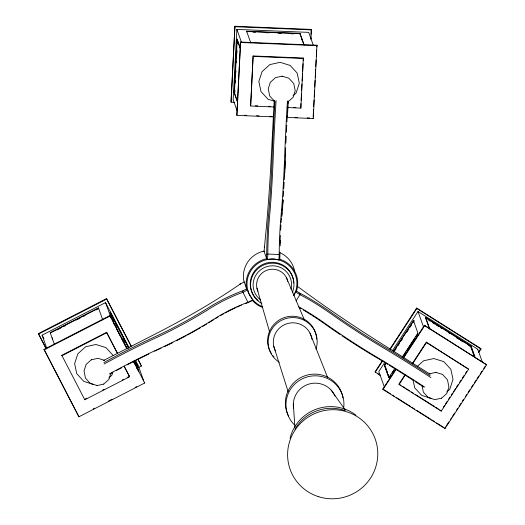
<?xml version="1.0" encoding="UTF-8"?>
<svg xmlns="http://www.w3.org/2000/svg" width="525" height="525" viewBox="0 0 525 525"><rect width="100%" height="100%" fill="white"/><g stroke="black" fill="none" stroke-linecap="round" stroke-linejoin="round"><path stroke-width="0.79" d="M279.891 251.961L279.838 259.127L278.926 259.914L273.276 258.943L267.547 259.442L266.497 258.576L266.772 250.655A36.179 2.428 -87.6 0 1 268.19 219.575L269.246 207.401A85.851 5.768 -87.6 0 0 271.93 163.013L272.291 153.431A165.532 11.123 -87.6 0 1 274.752 104.422L274.949 101.318M280.199 245.825L280.357 240.706M285.141 161.162L285.055 163.557A85.851 5.768 -87.6 0 1 284.812 168.998M285.324 156.371L285.416 153.976A165.532 11.123 -87.6 0 1 285.672 147.781M285.607 153.963L284.812 173.014M311.01 38.83L311.312 29.426L234.938 26.25L230.954 101.719L231.125 102.198L234.373 102.329M231.125 102.198L234.938 26.25M313.366 45.399L308.726 32.379L236.873 29.387L233.166 99.691L236.985 110.414M237.51 102.218L234.117 92.689L236.939 39.244L237.648 39.277M234.957 90.287L234.826 92.715L234.117 92.689M235.344 83.002L235.469 80.574M235.896 72.476L235.981 70.855M236.407 62.757L236.493 61.136M236.926 53.038L237.051 50.61M237.438 43.326L237.562 40.891M287.241 117.462L313.241 118.545L316.936 45.222L240.562 42.046L236.873 115.369L273.433 116.885M236.873 115.369L240.562 42.046M246.586 31.9L246.625 31.198L299.998 33.423L304.172 45.15M287.096 107.527L300.864 108.097L303.332 58.039L253.116 55.952L250.648 106.011L274.135 106.988M250.648 106.011L253.116 55.952M266.536 258.366L264.068 251.442L265.302 238.088A156.443 10.513 -87.6 0 0 271.005 161.969L274.227 100.308M267.547 259.442L267.835 254.054A33.324 2.238 -87.6 0 1 269.528 216.871A88.705 5.959 -87.6 0 0 273.361 153.418A162.697 10.933 -87.6 0 1 276.065 100.583M278.926 259.914L279.208 254.527A33.324 2.238 -87.6 0 1 280.908 217.343A88.705 5.959 -87.6 0 0 284.734 153.897A162.697 10.933 -87.6 0 1 287.444 101.056M299.959 34.125L299.998 33.423M300.923 103.596L300.864 108.097M301.094 100.341L301.442 93.831M301.613 90.576L301.954 84.072M302.124 80.817L302.512 73.493M302.643 71.052L303.03 63.728M303.201 60.48L303.332 58.039M310.793 39.165L310.879 37.544M311.049 34.296L311.312 29.426M313.169 116.465L313.517 109.915M313.688 106.641L314.035 100.091M314.206 96.81L314.554 90.261M314.731 86.986L315.072 80.437M315.249 77.155L315.637 69.786M315.807 66.511L316.155 59.962M316.326 56.687L316.673 50.131M316.844 46.856L316.936 45.222M287.359 117.252L288.31 101.213M287.976 103.418L288.127 101.089M283.172 200.235L281.833 216.464M281.498 217.954L281.315 220.119A36.179 2.428 -87.6 0 0 281.131 222.508M281.682 215.795L281.958 212.651M282.168 210.302L282.371 207.946A85.851 5.768 -87.6 0 0 282.548 205.754M296.422 291.086L295.509 291.887L293.744 295.562A25.036 24.636 -19.6 0 0 283.218 261.588A25.036 24.636 -19.6 0 0 249.185 273.833A25.036 24.636 -19.6 0 0 262.723 306.764M110.762 373.695L108.865 379.477L103.668 384.11M112.849 372.173L111.851 375.217L108.852 377.915M264.403 246.428L264.278 247.511M296.107 300.884L300.261 294.039L300.083 293.396L296.303 290.981M382.2 360.859L375.04 371.831L380.034 375.355M389.812 349.204L416.673 308.063L480.821 348.548L480.985 349.027L478.748 352.452M375.204 372.31L382.817 360.649M390.429 348.994L416.843 308.536L416.673 308.063M384.576 362.709L378.827 371.51L384.287 386.833M392.608 350.405L417.998 311.515L477.75 349.23L482.39 362.25M394.629 368.773L388.815 377.685L384.372 365.223L385.717 363.169M393.33 351.514L413.47 320.657L414.067 321.037L413.175 322.402M385.954 363.326L384.615 365.374L389.051 377.836L390.836 375.106M393.54 351.711L414.061 320.27M394.82 350.516L396.165 348.462M397.957 345.719L399.295 343.658M401.087 340.915L402.432 338.861M406.908 332.003L408.247 329.949M410.038 327.206L411.383 325.146M402.242 357.118L417.913 333.119L413.47 320.657M392.175 373.052L393.96 370.322M403.331 355.97L406.009 351.868M406.901 350.503L414.927 338.205M415.82 336.833L417.605 334.103M403.423 357.512L424.495 325.244L486.596 364.783L444.964 428.551L383.014 389.452L382.856 389.012L395.857 369.101M383.014 389.452L395.994 369.567M403.607 357.912L424.653 325.684L424.495 325.244M405.11 374.607L398.928 384.077L399.085 384.517L441.262 411.134L468.641 369.206L426.307 342.149L412.178 363.786M399.085 384.517L405.267 375.047M412.775 363.549L426.464 342.582L426.307 342.149M429.85 329.195L425.67 317.461L471.096 346.133L470.708 346.73L472.014 350.392M477.363 349.821L477.75 349.23M478.583 351.973L480.368 349.237M443.317 407.315L444.642 405.287M445.522 403.935L447.293 401.231M448.613 399.203L449.938 397.169M451.264 395.141L452.589 393.113M453.475 391.762L455.68 388.382M456.566 387.03L458.332 384.32M459.657 382.292L460.976 380.264M462.302 378.236L464.067 375.533M465.393 373.505L466.718 371.47M445.705 426.74L444.964 428.551M446.598 425.368L448.836 421.942M450.627 419.199L451.52 417.828M452.419 416.456L454.657 413.024M456.448 410.288L457.793 408.227M459.132 406.173L460.924 403.43M462.269 401.369L463.608 399.315M465.399 396.572L466.745 394.511M468.09 392.457L469.882 389.714M471.22 387.653L473.012 384.91M474.357 382.856L476.149 380.113M477.041 378.742L478.833 375.998M480.178 373.944L481.963 371.201M483.755 368.458L485.1 366.398M244.23 281.886L246.763 289.413L247.669 289.892C247.223 292.832 253.483 299.506 252.558 300.418L249.729 301.868M293.081 95.753L296.08 93.056L299.316 83.167L297.137 73.054L290.115 65.428L280.133 62.324L269.876 64.588L262.08 71.597L258.838 81.487L261.023 91.599L268.045 99.225L274.188 101.135M287.963 101.929L293.094 97.315L295.221 90.805L293.77 83.6L288.829 78.186L282.069 76.177M91.35 359.769L86.153 364.409L84.02 370.913L85.47 378.125L90.412 383.539L97.178 385.54M417.565 366.194L423.563 360.8L433.821 358.542L443.802 361.64L450.824 369.272L453.003 379.385L449.767 389.268L446.768 391.965M441.584 398.167L446.782 393.527L448.914 387.023L447.458 379.811L442.516 374.397L435.757 372.396M279.864 254.999L279.208 254.527L267.835 254.054L266.739 254.454M246.586 288.914L243.055 290.732L242.635 291.637L247.977 302.367L248.404 302.754L249.027 302.236L245.825 303.391M244.125 281.991L240.581 283.815L231.368 290.062A156.443 27.451 -27.4 0 1 160.394 331.387L103.313 360.596M208.55 322.868L213.97 319.508M215.335 318.668L218.065 316.995M103.937 362.545L107.494 360.596A165.532 29.052 -27.4 0 1 151.574 338.33L160.027 334.399A85.851 15.068 -27.4 0 0 200.55 312.618L212.093 305.491A36.179 6.353 -27.4 0 1 239.859 291.887L243.055 290.732M111.326 373.268L112.75 372.488M46.121 348.626L38.404 333.598L106.529 298.613L131.073 345.916M38.568 334.077L106.7 299.092L106.529 298.613M46.732 348.193L42.092 335.173L105.558 302.584L128.868 347.511M54.39 344.42L50.21 332.692L98.457 307.919L98.779 308.543L95.898 310.019M50.341 332.942L98.588 308.168M57.015 329.989L60.618 328.138M64.214 326.287L65.658 325.546M76.46 320.001L80.056 318.157M83.659 316.306L85.096 315.564M144.559 382.554L144.71 382.994L78.914 416.778L44.028 349.394L109.823 315.61L126.971 348.79M44.179 349.834L109.981 316.043L109.823 315.61M128.94 348.095L110.27 312.106L114.45 324.706L110.014 312.237L128.625 348.108M106.595 332.305L106.752 332.738L61.95 355.74L61.792 355.307L106.595 332.305L117.449 353.227M247.669 289.892L242.806 292.392A33.324 5.847 -27.4 0 0 209.593 308.667A88.705 15.566 -27.4 0 1 151.673 339.8A162.697 28.553 -27.4 0 0 104.075 364.002M252.84 299.867L247.977 302.367A33.324 5.847 -27.4 0 0 214.771 318.642A88.705 15.566 -27.4 0 1 156.844 349.775A162.697 28.553 -27.4 0 0 109.252 373.977M137.281 365.269L137.911 364.941M138.534 367.526L141.435 366.037L137.865 359.015M85.358 398.954L86.802 398.212M102.697 390.049L104.14 389.307M122.207 380.034L123.651 379.286M127.267 377.436L129.432 376.32L124.189 366.22M61.792 355.307L84.787 399.761L129.59 376.76L129.432 376.32M93.22 408.916L94.664 408.174M108.406 401.12L112.022 399.262M135.155 387.384L136.605 386.636M161.063 348.2L157.539 349.834A165.532 29.052 -27.4 0 0 154.612 351.225M164.588 346.559L165.998 345.903A85.851 15.068 -27.4 0 0 172.928 342.53M282.26 76.145L275.507 77.628L270.375 82.248L268.242 88.751L269.699 95.963L274.641 101.377M91.284 359.789L98.037 358.306L104.6 360.347M96.981 385.58L103.733 384.09M429.194 373.846L435.947 372.356M422.093 386.183L423.386 392.175L428.328 397.589L434.897 399.63L441.65 398.147M235.108 26.723L311.476 29.899M246.783 31.493L299.978 33.705L303.896 44.704M253.057 32.169L255.485 32.274M265.998 32.708L268.419 32.812M278.125 33.213L281.361 33.351M291.06 33.751L293.488 33.856M240.719 42.479L317.087 45.655M253.267 56.385L303.483 58.472M255.353 105.774L257.782 105.873M268.314 106.312L270.743 106.411M293.423 107.356L295.851 107.461M244.335 115.244L246.783 115.349M256.581 115.756L259.028 115.854M269.647 116.301L272.094 116.399M294.958 117.351L297.406 117.456M307.204 117.862L309.652 117.961M264.305 251.14L264.068 251.442M240.581 283.815L240.122 283.69L239.997 284.517M431.714 398.541L421.733 395.437L414.711 387.811L413.031 380.034M93.798 384.484L83.823 381.386L76.801 373.761L74.616 363.648L77.858 353.758L85.647 346.749L95.911 344.485L105.886 347.589L112.908 355.215M299.624 293.081L302.354 294.486A36.179 3.918 33.1 0 1 328.112 310.314L339.682 318.406A85.851 9.299 33.1 0 0 378.407 343.481L386.124 348.082A165.532 17.929 33.1 0 1 427.409 373.898L430.146 375.69M378.269 358.621L371.254 354.441A85.851 9.299 33.1 0 1 364.186 350.109M416.843 308.536L480.985 349.027M428.728 320.23L430.1 321.097M432.856 322.836L434.923 324.142M436.295 325.008L439.051 326.747M440.429 327.613L441.801 328.486M448.685 332.824L450.063 333.697M456.258 337.608L459.008 339.34M460.386 340.213L463.142 341.946M468.648 345.424L470.019 346.29M424.653 325.684L486.596 364.783M426.464 342.582L468.641 369.206M430.093 374.187L376.405 340.371A156.443 16.944 33.1 0 1 306.731 293.199L297.176 286.164L297.524 286.355M295.509 291.887L300.09 294.774A33.324 3.609 33.1 0 1 330.908 313.714A88.705 9.607 33.1 0 0 386.256 349.558A162.697 17.62 33.1 0 1 430.927 377.593M384.372 365.223L384.969 365.603M399.623 384.517L401.008 385.389M402.386 386.262L405.156 388.008M406.534 388.881L409.303 390.626M411.377 391.932L413.451 393.245M415.524 394.551L434.195 406.337M435.579 407.21L438.342 408.955M439.727 409.828L441.262 411.134M377.797 373.577L379.864 374.883M382.856 389.012L390.429 393.789M392.497 395.095L394.557 396.401M396.624 397.701L410.392 406.389M411.771 407.262L414.52 408.995M416.587 410.301L430.356 418.989M431.727 419.856L434.483 421.595M436.551 422.901L444.117 427.678M420.938 385.304L423.675 387.096M321.543 321.681L324.47 323.722M325.054 324.128L332.528 329.365A85.851 9.299 33.1 0 0 340.121 334.543M331.144 390.095L345.26 409.966M106.7 299.092L131.243 346.388M138.036 359.487L141.435 366.037M135.653 360.583L138.239 365.564L143.692 380.887M115.237 323.229L117.101 326.832M123.08 338.349L124.943 341.946M114.706 324.575L127.03 348.324M133.75 361.279L138.981 371.359L135.063 360.36M133.389 361.161L144.71 382.994M116.314 328.289L120.783 336.899M121.524 338.336L126.735 348.377M133.435 361.292L134.925 364.16M136.789 367.749L138.272 370.617M106.752 332.738L117.232 352.944M124.346 366.653L129.59 376.76M50.21 332.692L50.531 333.316M42.092 335.173L43.975 338.796M38.404 333.598L46.331 348.882M44.028 349.394L78.914 416.778M286.368 277.561L304.533 320.25M309.986 333.093L327.646 377.573M471.096 346.133L475.276 357.866M474.856 357.367L470.945 346.375L425.519 317.704L429.43 328.702M472.802 352.59L474.108 356.258M417.998 311.515L423.458 326.832M301.265 37.787L302.571 41.455M313.084 118.105L313.241 118.545M385.232 366.332L387.581 372.934M388.106 374.397L389.412 378.066M246.625 31.198L250.799 42.932M236.873 29.387L241.513 42.413M240.621 48.786L237.228 39.257L234.406 92.702L237.274 100.767M236.939 39.244L240.594 49.508M135.365 361.791L137.714 368.386M136.257 365.82L137.563 369.482M105.558 302.584L111.011 317.901M98.457 307.919L102.762 319.896M84.637 399.322L84.787 399.761M52.1 337.713L52.625 339.176M273.735 346.146L288.159 391.781M256.935 288.159L269.614 331.951M293.324 403.705L294.892 427.265M279.976 252.715A25.856 25.449 -19.6 0 1 294.728 271.884M243.968 281.551A25.856 25.449 -19.6 0 1 263.839 251.114M279.891 259.278A25.856 25.449 -19.6 0 1 296.474 291.231M262.546 307.447A25.856 25.449 -19.6 0 1 252.742 300.858M246.678 289.157A25.856 25.449 -19.6 0 1 266.549 258.72M261.857 303.542A21.748 21.407 -19.6 0 1 252.866 275.231A21.748 21.407 -19.6 0 1 281.262 265.013A21.748 21.407 -19.6 0 1 292.379 292.55M255.308 297.655A21.748 21.407 -19.6 0 1 264.338 263.74A21.748 21.407 -19.6 0 1 293.678 283.041M258.188 300.444A21.748 21.407 -19.6 0 1 255.839 298.252M260.702 299.992A19.254 18.946 -19.6 0 1 255.596 275.612A19.254 18.946 -19.6 0 1 279.398 267.041A19.254 18.946 -19.6 0 1 291.007 289.085M271.504 353.745A24.583 24.189 -19.6 0 1 284.74 317.448A24.583 24.189 -19.6 0 1 316.68 339.117M273.938 356.875A24.583 24.189 -19.6 0 1 272.908 355.674M279.287 362.27A24.583 24.189 -19.6 0 1 270.979 330.652A24.583 24.189 -19.6 0 1 302.229 319.403A24.583 24.189 -19.6 0 1 315.984 349.059M288.527 415.997A29.033 28.573 -19.6 0 1 305.379 375.611A29.033 28.573 -19.6 0 1 342.969 397.963M294.459 424.889A29.033 28.573 -19.6 0 1 305.268 377.56A29.033 28.573 -19.6 0 1 343.777 407.137M290.056 438.231A41.495 40.838 -19.6 0 1 355.983 415.183M294.938 429.22A41.495 40.838 -19.6 0 1 345.128 410.629M257.952 291.244A15.776 15.527 -19.6 0 1 267.461 270.027A15.776 15.527 -19.6 0 1 287.739 281.374M311.679 337.792A19.432 19.123 -19.6 0 1 311.922 339.196M275.422 350.844A19.432 19.123 -19.6 0 1 285.889 324.102A19.432 19.123 -19.6 0 1 311.515 337.102M293.619 408.502A21.748 21.407 -19.6 0 1 308.91 384.083A21.748 21.407 -19.6 0 1 335.035 396.119M206.522 324.122A85.851 15.068 -27.4 0 1 202.361 326.603M200.248 327.843A85.851 15.068 -27.4 0 1 198.824 328.663M198.168 329.044A85.851 15.068 -27.4 0 1 191.5 332.791M190.824 333.165A85.851 15.068 -27.4 0 1 187.425 335.016M186.06 335.751A85.851 15.068 -27.4 0 1 182.621 337.575M181.932 337.936A85.851 15.068 -27.4 0 1 176.393 340.791M220.618 315.505A36.179 6.353 -27.4 0 1 221.931 314.764M222.587 314.396A36.179 6.353 -27.4 0 1 223.912 313.661M225.258 312.933A36.179 6.353 -27.4 0 1 226.61 312.211M227.286 311.857A36.179 6.353 -27.4 0 1 235.476 307.808M236.821 307.184A36.179 6.353 -27.4 0 1 241.441 305.156M116.189 370.637A165.532 29.052 -27.4 0 1 121.669 367.73M127.168 364.862A165.532 29.052 -27.4 0 1 134.768 360.97M135.457 360.623A165.532 29.052 -27.4 0 1 148.732 354.053M298.449 306.652A33.324 3.609 33.1 0 1 324.699 323.216A88.705 9.607 33.1 0 0 380.054 359.061A162.697 17.62 33.1 0 1 424.718 387.096M299.716 307.932A36.179 3.918 33.1 0 1 301.088 308.713M303.194 309.947A36.179 3.918 33.1 0 1 311.397 314.974M312.04 315.381A36.179 3.918 33.1 0 1 320.959 321.274M363.536 349.709A85.851 9.299 33.1 0 1 355.714 344.774M355.064 344.354A85.851 9.299 33.1 0 1 348.528 340.121M347.878 339.695A85.851 9.299 33.1 0 1 342.044 335.836M378.971 359.041A165.532 17.929 33.1 0 1 387.765 364.383M389.13 365.216A165.532 17.929 33.1 0 1 398.751 371.168M399.44 371.602A165.532 17.929 33.1 0 1 413.739 380.658M415.045 381.498A165.532 17.929 33.1 0 1 420.256 384.858M280.088 243.088A36.179 2.428 -87.6 0 1 280.376 235.443M280.645 230.134A36.179 2.428 -87.6 0 1 280.96 224.989M284.629 172.876A85.851 5.768 -87.6 0 1 284.274 179.799M284.143 182.083A85.851 5.768 -87.6 0 1 283.756 188.646M283.605 191.067A85.851 5.768 -87.6 0 1 283.231 196.619M283.008 199.723A85.851 5.768 -87.6 0 1 282.726 203.516M285.876 143.135A165.532 11.123 -87.6 0 1 286.191 136.172M286.381 132.313A165.532 11.123 -87.6 0 1 286.742 125.14M286.912 121.879A165.532 11.123 -87.6 0 1 287.267 115.388M287.451 112.166A165.532 11.123 -87.6 0 1 287.779 106.555M318.76 496.748A45.17 44.461 -19.6 0 0 376.792 444.544A45.17 44.461 -19.6 0 0 302.505 421.463A45.17 44.461 -19.6 0 0 318.76 496.748"/></g></svg>
